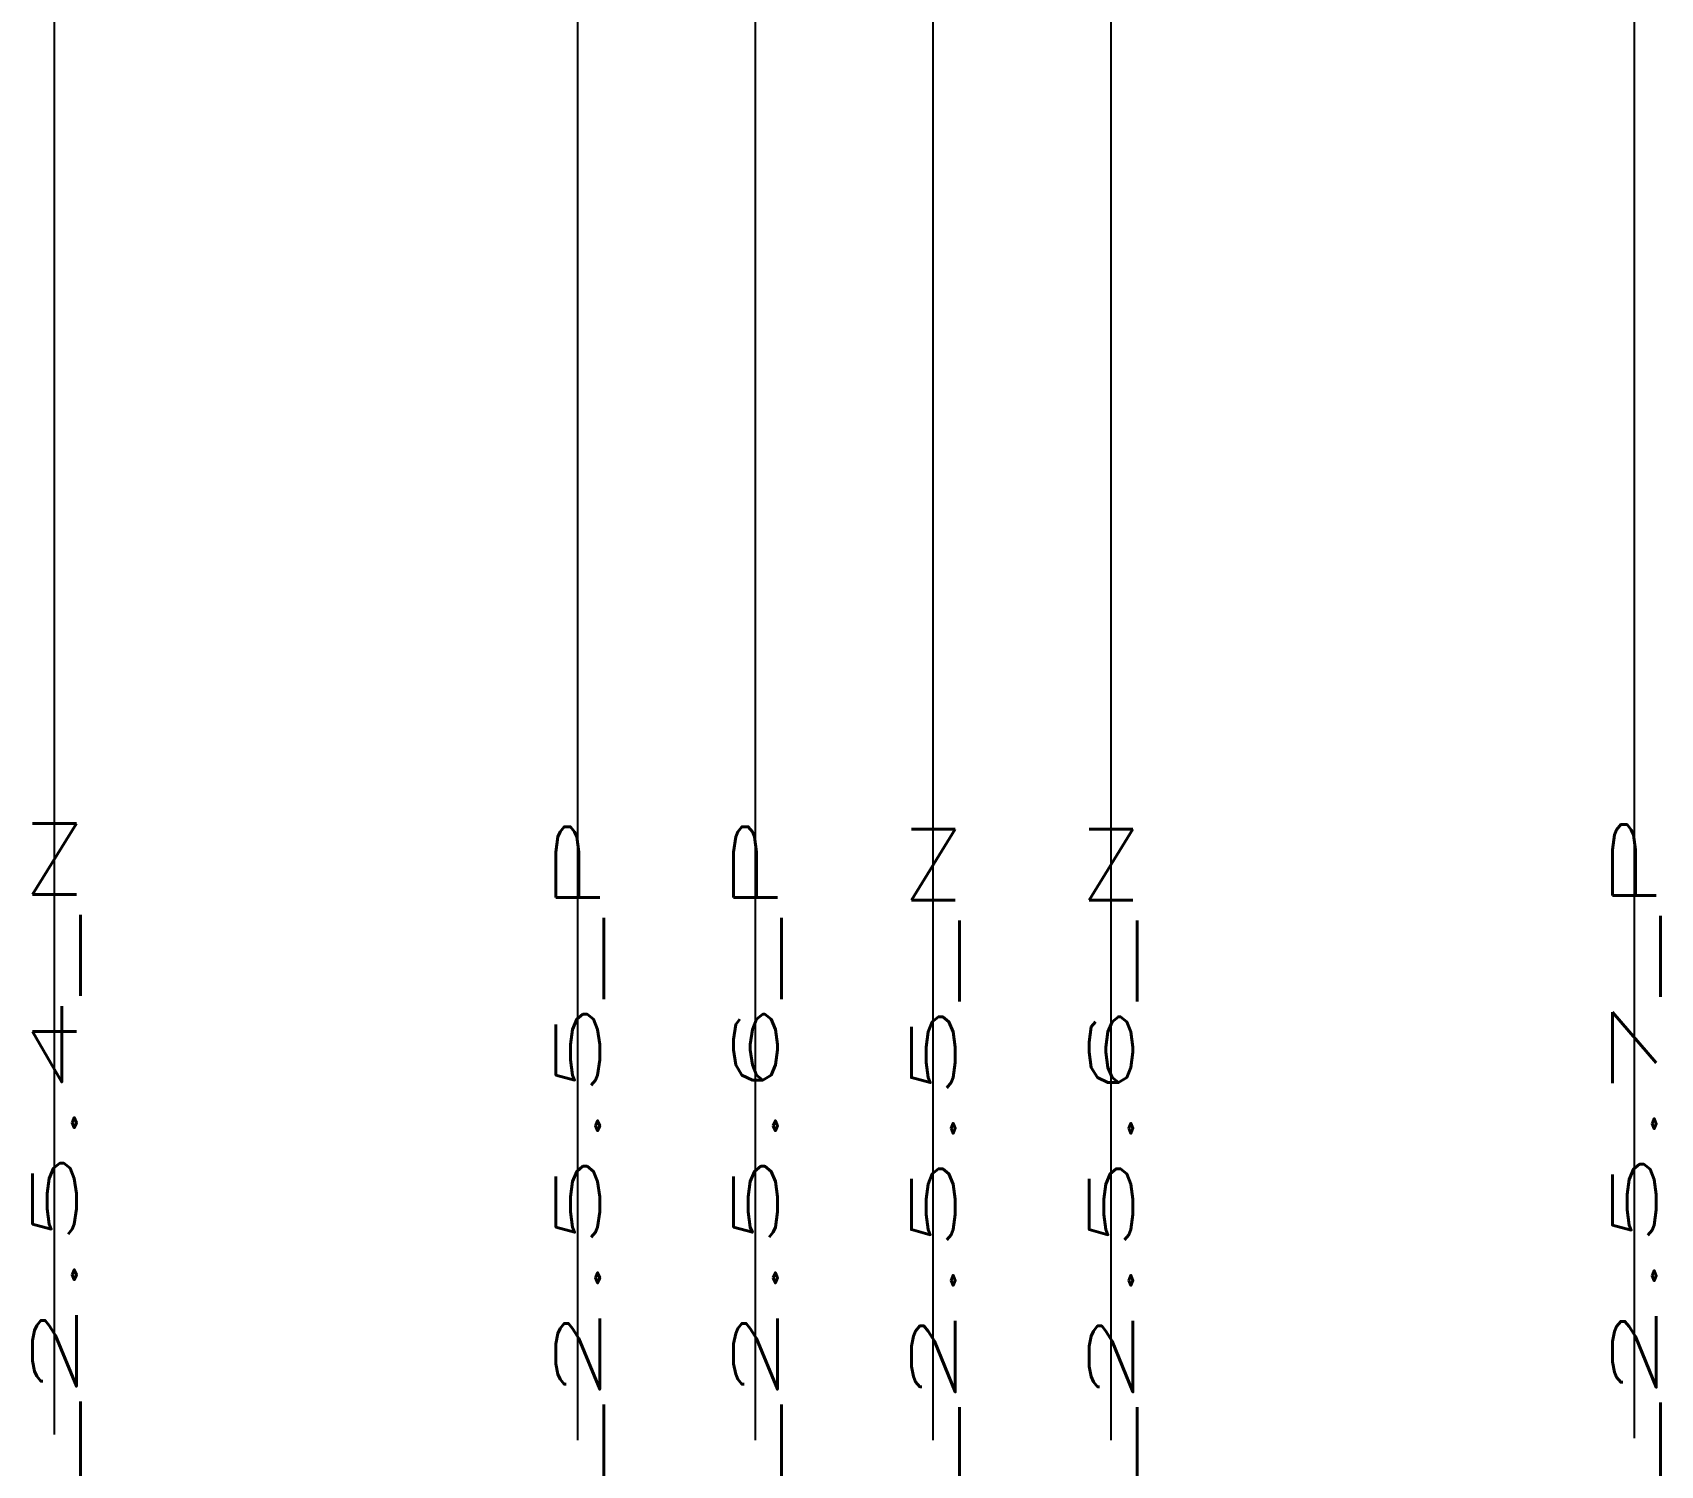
# Model space of a CAD drawing. Header units: inches. Extents: x -58 to 1235, y -506 to 1148.
# Drawn here: x 879.23 to 925.69, y 748.67 to 789.56 of the extents above; entities that cross this region are included whole.
import ezdxf
from ezdxf.enums import TextEntityAlignment as Align

# ---------------------------------------------------------------- set-up
doc = ezdxf.new("R2010")
doc.units = ezdxf.units.IN
doc.header["$MEASUREMENT"] = 0
for name, color, linetype in [('MISC', 2, 'Continuous'), ('RED_10AWG', 1, 'Continuous'), ('WIRENO', 70, 'Continuous')]:
    doc.layers.add(name, color=color, linetype=linetype)
doc.styles.add('WD', font='romans.shx')

# ---------------------------------------------------------------- blocks, each defined once
blk = doc.blocks.new('WD_WNV1')
at = {"style": 'WD', "width": 0.9}
blk.add_attdef('WIRENO', text='', height=0.125, rotation=90, dxfattribs=at).set_placement((0, 0), align=Align.MIDDLE_CENTER)
at = {"style": 'WD', "flags": 1}
for tag, p in [('W01USER', (0.0956, 0.0772)), ('W02USER', (0.0956, 0.0694)), ('W03USER', (0.0956, 0.0616)), ('W04USER', (0.0956, 0.0538)), ('W05USER', (0.0956, 0.046)), ('W06USER', (0.0956, 0.0382)), ('W07USER', (0.0956, 0.0304)), ('W08USER', (0.0956, 0.0226)), ('W09USER', (0.0956, 0.0147)), ('W10USER', (0.0956, 0.0069))]:
    blk.add_attdef(tag, text='', height=0.005, dxfattribs=at).set_placement(p, align=Align.CENTER)
at = {"color": 7, "style": 'WD'}
for tag, p in [('X2_TINY_DOT_DONT_REMOVE', (0, 0.0625)), ('X8_TINY_DOT_DONT_REMOVE', (0, -0.0625))]:
    blk.add_attdef(tag, p, '', height=0.0001, dxfattribs=at)
at = {"style": 'WD', "flags": 1}
for tag, p in [('X2TERM01', (0, 0.0625)), ('X8TERM01', (0, -0.0625))]:
    blk.add_attdef(tag, p, '', height=0.01, dxfattribs=at)

msp = doc.modelspace()

# ---------------------------------------------------------------- linework, layer by layer
at = {"layer": 'RED_10AWG'}
for p, q in [((879.859, 749.551), (879.859, 912.231)), ((924.946, 749.451), (924.946, 912.03)), ((894.793, 749.392), (894.793, 911.913)), ((899.866, 749.392), (899.866, 911.913)), ((904.939, 749.392), (904.939, 911.913)), ((910.012, 749.392), (910.012, 911.913))]:
    msp.add_line(p, q, dxfattribs=at)

# ---------------------------------------------------------------- block references
at = {"layer": 'WIRENO'}
ref = msp.add_blockref('WD_WNV1', (879.859, 748.833), dxfattribs=dict(at, xscale=10, yscale=30))
ref.add_attrib('X2_TINY_DOT_DONT_REMOVE', '.', (879.859, 770.369), dxfattribs={"layer": 'MISC', "color": 7, "height": 0.003, "style": 'WD', "width": 0.333333})
ref.add_attrib('WIRENO', 'SOL-05_2.5.4_N', dxfattribs={"height": 1.25, "rotation": 90, "style": 'WD', "width": 2.7}).set_placement((879.859, 748.833), align=Align.MIDDLE_CENTER)
ref = msp.add_blockref('WD_WNV1', (924.946, 748.733), dxfattribs=dict(at, xscale=10, yscale=30))
ref.add_attrib('X2_TINY_DOT_DONT_REMOVE', '.', (924.946, 770.268), dxfattribs={"layer": 'MISC', "color": 7, "height": 0.003, "style": 'WD', "width": 0.333333})
ref.add_attrib('WIRENO', 'SOL-05_2.5.7_P', dxfattribs={"height": 1.25, "rotation": 90, "style": 'WD', "width": 2.7}).set_placement((924.946, 748.733), align=Align.MIDDLE_CENTER)
ref = msp.add_blockref('WD_WNV1', (894.793, 748.674), dxfattribs=dict(at, xscale=10, yscale=30))
ref.add_attrib('X2_TINY_DOT_DONT_REMOVE', '.', (894.793, 770.21), dxfattribs={"layer": 'MISC', "color": 7, "height": 0.003, "style": 'WD', "width": 0.333333})
ref.add_attrib('WIRENO', 'SOL-05_2.5.5_P', dxfattribs={"height": 1.25, "rotation": 90, "style": 'WD', "width": 2.7}).set_placement((894.793, 748.674), align=Align.MIDDLE_CENTER)
ref = msp.add_blockref('WD_WNV1', (899.866, 748.674), dxfattribs=dict(at, xscale=10, yscale=30))
ref.add_attrib('X2_TINY_DOT_DONT_REMOVE', '.', (899.866, 770.21), dxfattribs={"layer": 'MISC', "color": 7, "height": 0.003, "style": 'WD', "width": 0.333333})
ref.add_attrib('WIRENO', 'SOL-05_2.5.6_P', dxfattribs={"height": 1.25, "rotation": 90, "style": 'WD', "width": 2.7}).set_placement((899.866, 748.674), align=Align.MIDDLE_CENTER)
ref = msp.add_blockref('WD_WNV1', (904.939, 748.674), dxfattribs=dict(at, xscale=10, yscale=30))
ref.add_attrib('X2_TINY_DOT_DONT_REMOVE', '.', (904.939, 770.21), dxfattribs={"layer": 'MISC', "color": 7, "height": 0.003, "style": 'WD', "width": 0.333333})
ref.add_attrib('WIRENO', 'SOL-05_2.5.5_N', dxfattribs={"height": 1.25, "rotation": 90, "style": 'WD', "width": 2.7}).set_placement((904.939, 748.674), align=Align.MIDDLE_CENTER)
ref = msp.add_blockref('WD_WNV1', (910.012, 748.674), dxfattribs=dict(at, xscale=10, yscale=30))
ref.add_attrib('X2_TINY_DOT_DONT_REMOVE', '.', (910.012, 770.21), dxfattribs={"layer": 'MISC', "color": 7, "height": 0.003, "style": 'WD', "width": 0.333333})
ref.add_attrib('WIRENO', 'SOL-05_2.5.6_N', dxfattribs={"height": 1.25, "rotation": 90, "style": 'WD', "width": 2.7}).set_placement((910.012, 748.674), align=Align.MIDDLE_CENTER)

doc.saveas('drawing.dxf')
